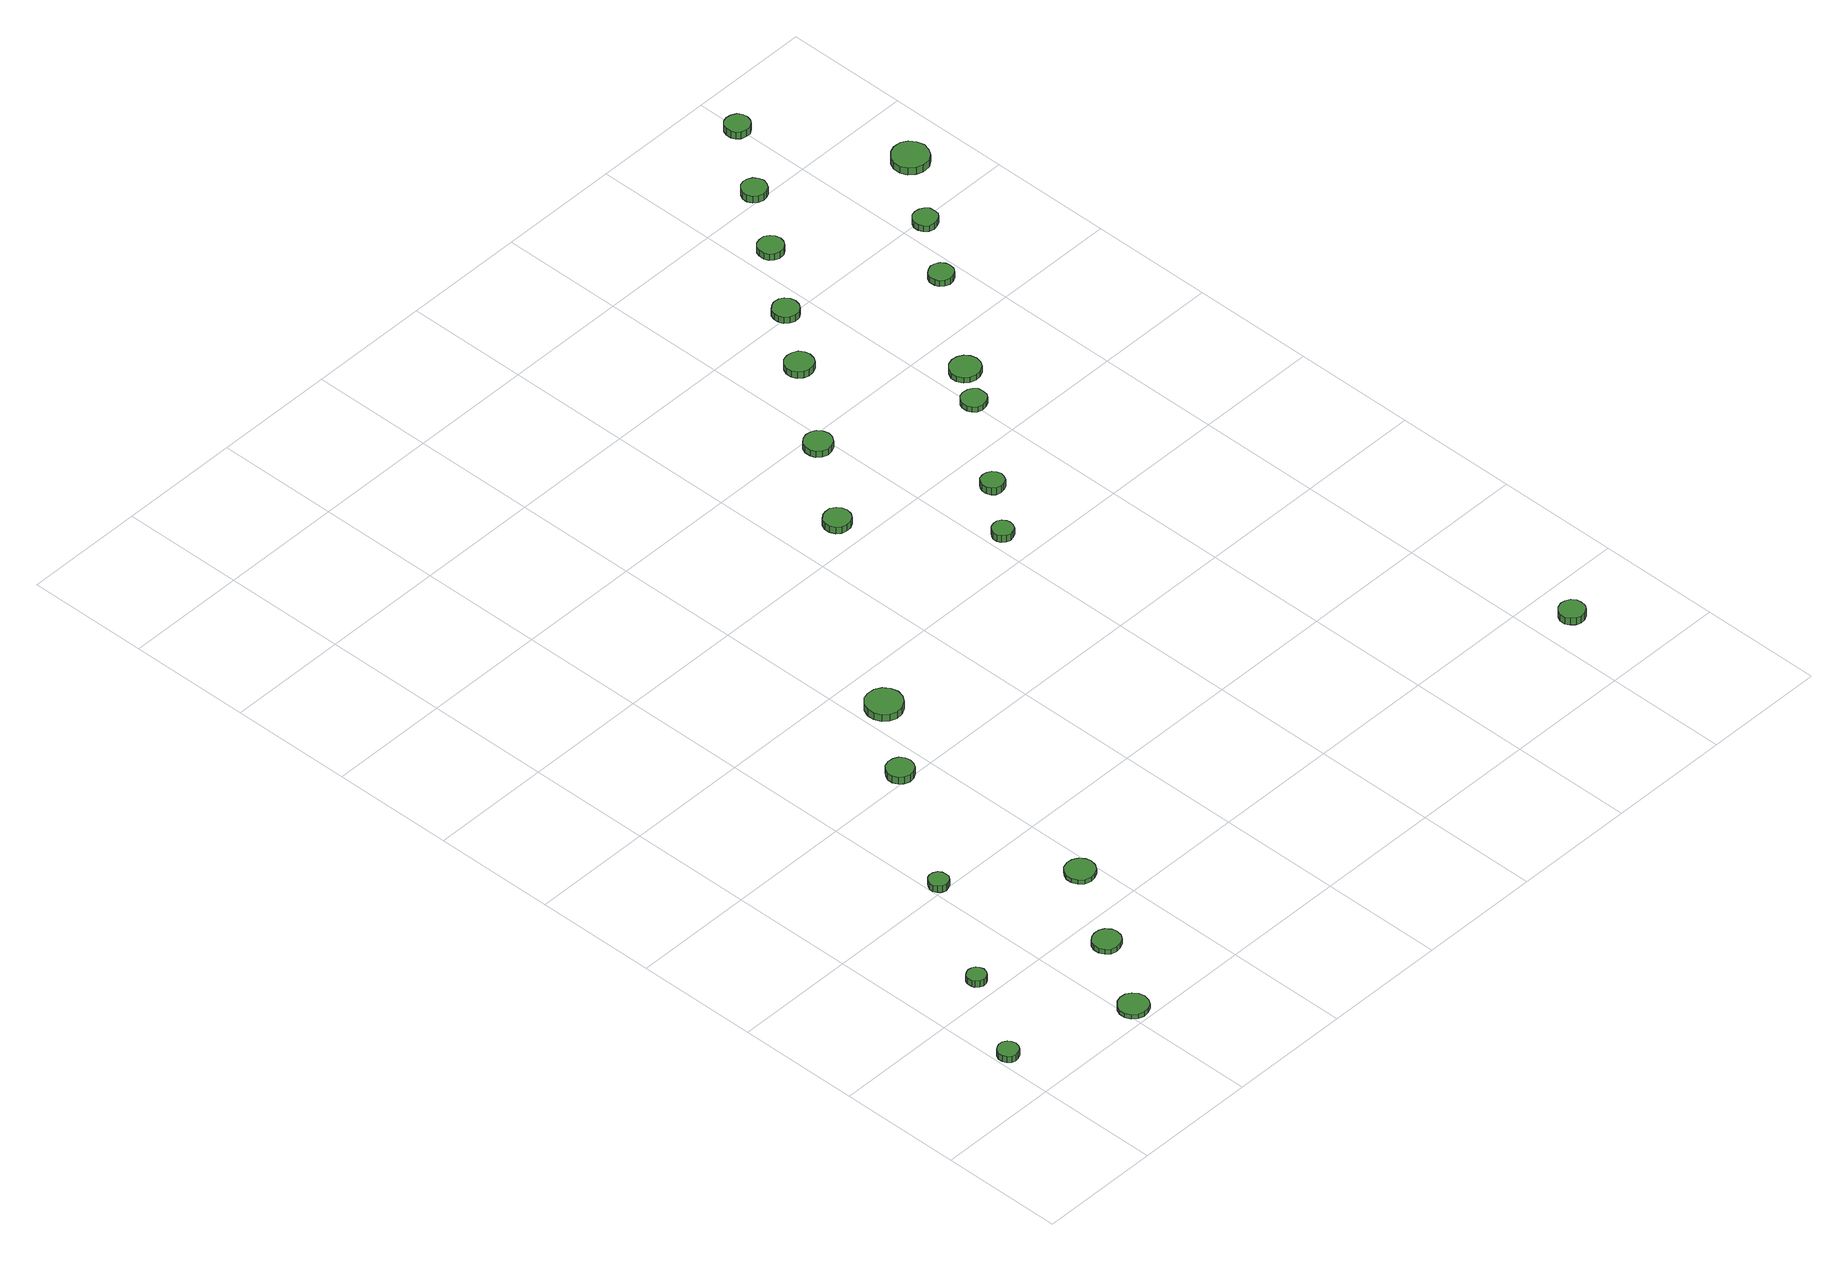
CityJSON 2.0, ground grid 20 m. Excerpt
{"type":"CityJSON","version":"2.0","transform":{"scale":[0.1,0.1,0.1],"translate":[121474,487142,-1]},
"CityObjects":{
"tree1":{"type":"SolitaryVegetationObject","attributes":{"function":"something"},"geometry":[{"type":"MultiSurface","lod":"1","boundaries":[[[0,1,2,3,4,5,6,7,8,9,10,11,12,13,14]],[[15,16,17,18,19,20,21,22,23,24,25,26,27,28,29]],[[0,29,28,1]],[[1,28,27,2]],[[2,27,26,3]],[[3,26,25,4]],[[4,25,24,5]],[[5,24,23,6]],[[6,23,22,7]],[[7,22,21,8]],[[8,21,20,9]],[[9,20,19,10]],[[10,19,18,11]],[[11,18,17,12]],[[12,17,16,13]],[[13,16,15,14]],[[14,15,29,0]]]}]},
"tree2":{"type":"SolitaryVegetationObject","attributes":{"function":"something"},"geometry":[{"type":"MultiSurface","lod":"1","boundaries":[[[30,31,32,33,34,35,36,37,38,39,40,41,42,43,44]],[[45,46,47,48,49,50,51,52,53,54,55,56,57,58,59]],[[30,59,58,31]],[[31,58,57,32]],[[32,57,56,33]],[[33,56,55,34]],[[34,55,54,35]],[[35,54,53,36]],[[36,53,52,37]],[[37,52,51,38]],[[38,51,50,39]],[[39,50,49,40]],[[40,49,48,41]],[[41,48,47,42]],[[42,47,46,43]],[[43,46,45,44]],[[44,45,59,30]]]}]},
"tree3":{"type":"SolitaryVegetationObject","attributes":{"function":"something"},"geometry":[{"type":"MultiSurface","lod":"1","boundaries":[[[60,61,62,63,64,65,66,67,68,69,70,71,72,73,74]],[[75,76,77,78,79,80,81,82,83,84,85,86,87,88,89]],[[60,89,88,61]],[[61,88,87,62]],[[62,87,86,63]],[[63,86,85,64]],[[64,85,84,65]],[[65,84,83,66]],[[66,83,82,67]],[[67,82,81,68]],[[68,81,80,69]],[[69,80,79,70]],[[70,79,78,71]],[[71,78,77,72]],[[72,77,76,73]],[[73,76,75,74]],[[74,75,89,60]]]}]},
"tree4":{"type":"SolitaryVegetationObject","attributes":{"function":"something"},"geometry":[{"type":"MultiSurface","lod":"1","boundaries":[[[90,91,92,93,94,95,96,97,98,99,100,101,102,103,104]],[[105,106,107,108,109,110,111,112,113,114,115,116,117,118,119]],[[90,119,118,91]],[[91,118,117,92]],[[92,117,116,93]],[[93,116,115,94]],[[94,115,114,95]],[[95,114,113,96]],[[96,113,112,97]],[[97,112,111,98]],[[98,111,110,99]],[[99,110,109,100]],[[100,109,108,101]],[[101,108,107,102]],[[102,107,106,103]],[[103,106,105,104]],[[104,105,119,90]]]}]},
"tree5":{"type":"SolitaryVegetationObject","attributes":{"function":"something"},"geometry":[{"type":"MultiSurface","lod":"1","boundaries":[[[120,121,122,123,124,125,126,127,128,129,130,131,132,133,134]],[[135,136,137,138,139,140,141,142,143,144,145,146,147,148,149]],[[120,149,148,121]],[[121,148,147,122]],[[122,147,146,123]],[[123,146,145,124]],[[124,145,144,125]],[[125,144,143,126]],[[126,143,142,127]],[[127,142,141,128]],[[128,141,140,129]],[[129,140,139,130]],[[130,139,138,131]],[[131,138,137,132]],[[132,137,136,133]],[[133,136,135,134]],[[134,135,149,120]]]}]},
"tree6":{"type":"SolitaryVegetationObject","attributes":{"function":"something"},"geometry":[{"type":"MultiSurface","lod":"1","boundaries":[[[150,151,152,153,154,155,156,157,158,159,160,161,162,163,164]],[[165,166,167,168,169,170,171,172,173,174,175,176,177,178,179]],[[150,179,178,151]],[[151,178,177,152]],[[152,177,176,153]],[[153,176,175,154]],[[154,175,174,155]],[[155,174,173,156]],[[156,173,172,157]],[[157,172,171,158]],[[158,171,170,159]],[[159,170,169,160]],[[160,169,168,161]],[[161,168,167,162]],[[162,167,166,163]],[[163,166,165,164]],[[164,165,179,150]]]}]},
"tree7":{"type":"SolitaryVegetationObject","attributes":{"function":"something"},"geometry":[{"type":"MultiSurface","lod":"1","boundaries":[[[180,181,182,183,184,185,186,187,188,189,190,191,192,193,194]],[[195,196,197,198,199,200,201,202,203,204,205,206,207,208,209]],[[180,209,208,181]],[[181,208,207,182]],[[182,207,206,183]],[[183,206,205,184]],[[184,205,204,185]],[[185,204,203,186]],[[186,203,202,187]],[[187,202,201,188]],[[188,201,200,189]],[[189,200,199,190]],[[190,199,198,191]],[[191,198,197,192]],[[192,197,196,193]],[[193,196,195,194]],[[194,195,209,180]]]}]},
"tree8":{"type":"SolitaryVegetationObject","attributes":{"function":"something"},"geometry":[{"type":"MultiSurface","lod":"1","boundaries":[[[210,211,212,213,214,215,216,217,218,219,220,221,222,223,224]],[[225,226,227,228,229,230,231,232,233,234,235,236,237,238,239]],[[210,239,238,211]],[[211,238,237,212]],[[212,237,236,213]],[[213,236,235,214]],[[214,235,234,215]],[[215,234,233,216]],[[216,233,232,217]],[[217,232,231,218]],[[218,231,230,219]],[[219,230,229,220]],[[220,229,228,221]],[[221,228,227,222]],[[222,227,226,223]],[[223,226,225,224]],[[224,225,239,210]]]}]},
"tree9":{"type":"SolitaryVegetationObject","attributes":{"function":"something"},"geometry":[{"type":"MultiSurface","lod":"1","boundaries":[[[240,241,242,243,244,245,246,247,248,249,250,251,252,253,254]],[[255,256,257,258,259,260,261,262,263,264,265,266,267,268,269]],[[240,269,268,241]],[[241,268,267,242]],[[242,267,266,243]],[[243,266,265,244]],[[244,265,264,245]],[[245,264,263,246]],[[246,263,262,247]],[[247,262,261,248]],[[248,261,260,249]],[[249,260,259,250]],[[250,259,258,251]],[[251,258,257,252]],[[252,257,256,253]],[[253,256,255,254]],[[254,255,269,240]]]}]},
"tree10":{"type":"SolitaryVegetationObject","attributes":{"function":"something"},"geometry":[{"type":"MultiSurface","lod":"1","boundaries":[[[270,271,272,273,274,275,276,277,278,279,280,281,282,283,284]],[[285,286,287,288,289,290,291,292,293,294,295,296,297,298,299]],[[270,299,298,271]],[[271,298,297,272]],[[272,297,296,273]],[[273,296,295,274]],[[274,295,294,275]],[[275,294,293,276]],[[276,293,292,277]],[[277,292,291,278]],[[278,291,290,279]],[[279,290,289,280]],[[280,289,288,281]],[[281,288,287,282]],[[282,287,286,283]],[[283,286,285,284]],[[284,285,299,270]]]}]},
"tree11":{"type":"SolitaryVegetationObject","attributes":{"function":"something"},"geometry":[{"type":"MultiSurface","lod":"1","boundaries":[[[300,301,302,303,304,305,306,307,308,309,310,311,312,313,314]],[[315,316,317,318,319,320,321,322,323,324,325,326,327,328,329]],[[300,329,328,301]],[[301,328,327,302]],[[302,327,326,303]],[[303,326,325,304]],[[304,325,324,305]],[[305,324,323,306]],[[306,323,322,307]],[[307,322,321,308]],[[308,321,320,309]],[[309,320,319,310]],[[310,319,318,311]],[[311,318,317,312]],[[312,317,316,313]],[[313,316,315,314]],[[314,315,329,300]]]}]},
"tree12":{"type":"SolitaryVegetationObject","attributes":{"function":"something"},"geometry":[{"type":"MultiSurface","lod":"1","boundaries":[[[330,331,332,333,334,335,336,337,338,339,340,341,342,343,344]],[[345,346,347,348,349,350,351,352,353,354,355,356,357,358,359]],[[330,359,358,331]],[[331,358,357,332]],[[332,357,356,333]],[[333,356,355,334]],[[334,355,354,335]],[[335,354,353,336]],[[336,353,352,337]],[[337,352,351,338]],[[338,351,350,339]],[[339,350,349,340]],[[340,349,348,341]],[[341,348,347,342]],[[342,347,346,343]],[[343,346,345,344]],[[344,345,359,330]]]}]},
"tree13":{"type":"SolitaryVegetationObject","attributes":{"function":"something"},"geometry":[{"type":"MultiSurface","lod":"1","boundaries":[[[360,361,362,363,364,365,366,367,368,369,370,371,372,373,374]],[[375,376,377,378,379,380,381,382,383,384,385,386,387,388,389]],[[360,389,388,361]],[[361,388,387,362]],[[362,387,386,363]],[[363,386,385,364]],[[364,385,384,365]],[[365,384,383,366]],[[366,383,382,367]],[[367,382,381,368]],[[368,381,380,369]],[[369,380,379,370]],[[370,379,378,371]],[[371,378,377,372]],[[372,377,376,373]],[[373,376,375,374]],[[374,375,389,360]]]}]},
"tree14":{"type":"SolitaryVegetationObject","attributes":{"function":"something"},"geometry":[{"type":"MultiSurface","lod":"1","boundaries":[[[390,391,392,393,394,395,396,397,398,399,400,401,402,403,404]],[[405,406,407,408,409,410,411,412,413,414,415,416,417,418,419]],[[390,419,418,391]],[[391,418,417,392]],[[392,417,416,393]],[[393,416,415,394]],[[394,415,414,395]],[[395,414,413,396]],[[396,413,412,397]],[[397,412,411,398]],[[398,411,410,399]],[[399,410,409,400]],[[400,409,408,401]],[[401,408,407,402]],[[402,407,406,403]],[[403,406,405,404]],[[404,405,419,390]]]}]},
"tree15":{"type":"SolitaryVegetationObject","attributes":{"function":"something"},"geometry":[{"type":"MultiSurface","lod":"1","boundaries":[[[420,421,422,423,424,425,426,427,428,429,430,431,432,433,434]],[[435,436,437,438,439,440,441,442,443,444,445,446,447,448,449]],[[420,449,448,421]],[[421,448,447,422]],[[422,447,446,423]],[[423,446,445,424]],[[424,445,444,425]],[[425,444,443,426]],[[426,443,442,427]],[[427,442,441,428]],[[428,441,440,429]],[[429,440,439,430]],[[430,439,438,431]],[[431,438,437,432]],[[432,437,436,433]],[[433,436,435,434]],[[434,435,449,420]]]}]},
"tree16":{"type":"SolitaryVegetationObject","attributes":{"function":"something"},"geometry":[{"type":"MultiSurface","lod":"1","boundaries":[[[450,451,452,453,454,455,456,457,458,459,460,461,462,463,464]],[[465,466,467,468,469,470,471,472,473,474,475,476,477,478,479]],[[450,479,478,451]],[[451,478,477,452]],[[452,477,476,453]],[[453,476,475,454]],[[454,475,474,455]],[[455,474,473,456]],[[456,473,472,457]],[[457,472,471,458]],[[458,471,470,459]],[[459,470,469,460]],[[460,469,468,461]],[[461,468,467,462]],[[462,467,466,463]],[[463,466,465,464]],[[464,465,479,450]]]}]},
"tree17":{"type":"SolitaryVegetationObject","attributes":{"function":"something"},"geometry":[{"type":"MultiSurface","lod":"1","boundaries":[[[480,481,482,483,484,485,486,487,488,489,490,491,492,493,494]],[[495,496,497,498,499,500,501,502,503,504,505,506,507,508,509]],[[480,509,508,481]],[[481,508,507,482]],[[482,507,506,483]],[[483,506,505,484]],[[484,505,504,485]],[[485,504,503,486]],[[486,503,502,487]],[[487,502,501,488]],[[488,501,500,489]],[[489,500,499,490]],[[490,499,498,491]],[[491,498,497,492]],[[492,497,496,493]],[[493,496,495,494]],[[494,495,509,480]]]}]},
"tree18":{"type":"SolitaryVegetationObject","attributes":{"function":"something"},"geometry":[{"type":"MultiSurface","lod":"1","boundaries":[[[510,511,512,513,514,515,516,517,518,519,520,521,522,523,524]],[[525,526,527,528,529,530,531,532,533,534,535,536,537,538,539]],[[510,539,538,511]],[[511,538,537,512]],[[512,537,536,513]],[[513,536,535,514]],[[514,535,534,515]],[[515,534,533,516]],[[516,533,532,517]],[[517,532,531,518]],[[518,531,530,519]],[[519,530,529,520]],[[520,529,528,521]],[[521,528,527,522]],[[522,527,526,523]],[[523,526,525,524]],[[524,525,539,510]]]}]},
"tree19":{"type":"SolitaryVegetationObject","attributes":{"function":"something"},"geometry":[{"type":"MultiSurface","lod":"1","boundaries":[[[540,541,542,543,544,545,546,547,548,549,550,551,552,553,554]],[[555,556,557,558,559,560,561,562,563,564,565,566,567,568,569]],[[540,569,568,541]],[[541,568,567,542]],[[542,567,566,543]],[[543,566,565,544]],[[544,565,564,545]],[[545,564,563,546]],[[546,563,562,547]],[[547,562,561,548]],[[548,561,560,549]],[[549,560,559,550]],[[550,559,558,551]],[[551,558,557,552]],[[552,557,556,553]],[[553,556,555,554]],[[554,555,569,540]]]}]},
"tree20":{"type":"SolitaryVegetationObject","attributes":{"function":"something"},"geometry":[{"type":"MultiSurface","lod":"1","boundaries":[[[570,571,572,573,574,575,576,577,578,579,580,581,582,583,584]],[[585,586,587,588,589,590,591,592,593,594,595,596,597,598,599]],[[570,599,598,571]],[[571,598,597,572]],[[572,597,596,573]],[[573,596,595,574]],[[574,595,594,575]],[[575,594,593,576]],[[576,593,592,577]],[[577,592,591,578]],[[578,591,590,579]],[[579,590,589,580]],[[580,589,588,581]],[[581,588,587,582]],[[582,587,586,583]],[[583,586,585,584]],[[584,585,599,570]]]}]},
"tree21":{"type":"SolitaryVegetationObject","attributes":{"function":"something"},"geometry":[{"type":"MultiSurface","lod":"1","boundaries":[[[600,601,602,603,604,605,606,607,608,609,610,611,612,613,614]],[[615,616,617,618,619,620,621,622,623,624,625,626,627,628,629]],[[600,629,628,601]],[[601,628,627,602]],[[602,627,626,603]],[[603,626,625,604]],[[604,625,624,605]],[[605,624,623,606]],[[606,623,622,607]],[[607,622,621,608]],[[608,621,620,609]],[[609,620,619,610]],[[610,619,618,611]],[[611,618,617,612]],[[612,617,616,613]],[[613,616,615,614]],[[614,615,629,600]]]}]},
"tree22":{"type":"SolitaryVegetationObject","attributes":{"function":"something"},"geometry":[{"type":"MultiSurface","lod":"1","boundaries":[[[630,631,632,633,634,635,636,637,638,639,640,641,642,643,644]],[[645,646,647,648,649,650,651,652,653,654,655,656,657,658,659]],[[630,659,658,631]],[[631,658,657,632]],[[632,657,656,633]],[[633,656,655,634]],[[634,655,654,635]],[[635,654,653,636]],[[636,653,652,637]],[[637,652,651,638]],[[638,651,650,639]],[[639,650,649,640]],[[640,649,648,641]],[[641,648,647,642]],[[642,647,646,643]],[[643,646,645,644]],[[644,645,659,630]]]}]},
"tree23":{"type":"SolitaryVegetationObject","attributes":{"function":"something"},"geometry":[{"type":"MultiSurface","lod":"1","boundaries":[[[660,661,662,663,664,665,666,667,668,669,670,671,672,673,674]],[[675,676,677,678,679,680,681,682,683,684,685,686,687,688,689]],[[660,689,688,661]],[[661,688,687,662]],[[662,687,686,663]],[[663,686,685,664]],[[664,685,684,665]],[[665,684,683,666]],[[666,683,682,667]],[[667,682,681,668]],[[668,681,680,669]],[[669,680,679,670]],[[670,679,678,671]],[[671,678,677,672]],[[672,677,676,673]],[[673,676,675,674]],[[674,675,689,660]]]}]}
},
"vertices":[
[38,94,18],[36,101,18],[32,106,18],[26,110,18],[19,110,18],[13,108,18],[8,104,18],[5,97,18],[5,90,18],[8,84,18],[13,79,18],[19,77,18],[26,78,18],[32,81,18],[36,87,18],[36,87,6],[32,81,6],[26,78,6],[19,77,6],[13,79,6],[8,84,6],[5,90,6],[5,97,6],[8,104,6],[13,108,6],[19,110,6],[26,110,6],[32,106,6],[36,101,6],[38,94,6],
[122,236,18],[120,242,18],[117,247,18],[111,250,18],[105,251,18],[99,249,18],[94,245,18],[92,239,18],[92,232,18],[94,227,18],[99,222,18],[105,220,18],[111,221,18],[117,224,18],[120,229,18],[120,229,6],[117,224,6],[111,221,6],[105,220,6],[99,222,6],[94,227,6],[92,232,6],[92,239,6],[94,245,6],[99,249,6],[105,251,6],[111,250,6],[117,247,6],[120,242,6],[122,236,6],
[241,30,14],[239,40,14],[233,48,14],[225,53,14],[215,54,14],[206,51,14],[198,44,14],[194,35,14],[194,25,14],[198,16,14],[206,10,14],[215,7,14],[225,8,14],[233,12,14],[239,20,14],[239,20,6],[233,12,6],[225,8,6],[215,7,6],[206,10,6],[198,16,6],[194,25,6],[194,35,6],[198,44,6],[206,51,6],[215,54,6],[225,53,6],[233,48,6],[239,40,6],[241,30,6],
[314,152,15],[312,161,15],[306,169,15],[298,173,15],[289,174,15],[280,171,15],[273,165,15],[269,157,15],[269,147,15],[273,139,15],[280,132,15],[289,130,15],[298,131,15],[306,135,15],[312,143,15],[312,143,6],[306,135,6],[298,131,6],[289,130,6],[280,132,6],[273,139,6],[269,147,6],[269,157,6],[273,165,6],[280,171,6],[289,174,6],[298,173,6],[306,169,6],[312,161,6],[314,152,6],
[233,414,18],[232,420,18],[228,426,18],[222,429,18],[216,430,18],[210,428,18],[205,423,18],[202,417,18],[202,411,18],[205,405,18],[210,400,18],[216,398,18],[222,399,18],[228,402,18],[232,408,18],[232,408,6],[228,402,6],[222,399,6],[216,398,6],[210,400,6],[205,405,6],[202,411,6],[202,417,6],[205,423,6],[210,428,6],[216,430,6],[222,429,6],[228,426,6],[232,420,6],[233,414,6],
[399,283,14],[397,292,14],[391,300,14],[382,305,14],[373,306,14],[363,303,14],[356,296,14],[352,288,14],[352,278,14],[356,269,14],[363,262,14],[373,259,14],[382,260,14],[391,265,14],[397,273,14],[397,273,6],[391,265,6],[382,260,6],[373,259,6],[363,262,6],[356,269,6],[352,278,6],[352,288,6],[356,296,6],[363,303,6],[373,306,6],[382,305,6],[391,300,6],[397,292,6],[399,283,6],
[374,616,20],[372,624,20],[367,632,20],[359,636,20],[350,637,20],[341,634,20],[335,628,20],[331,620,20],[331,611,20],[335,603,20],[341,597,20],[350,594,20],[359,595,20],[367,600,20],[372,607,20],[372,607,7],[367,600,7],[359,595,7],[350,594,7],[341,597,7],[335,603,7],[331,611,7],[331,620,7],[335,628,7],[341,634,7],[350,637,7],[359,636,7],[367,632,7],[372,624,7],[374,616,7],
[465,725,25],[462,737,25],[455,747,25],[444,753,25],[432,754,25],[421,751,25],[412,742,25],[407,731,25],[407,719,25],[412,708,25],[421,700,25],[432,696,25],[444,697,25],[455,703,25],[462,713,25],[462,713,12],[455,703,12],[444,697,12],[432,696,12],[421,700,12],[412,708,12],[407,719,12],[407,731,12],[412,742,12],[421,751,12],[432,754,12],[444,753,12],[455,747,12],[462,737,12],[465,725,12],
[701,1045,21],[699,1054,21],[694,1061,21],[686,1066,21],[677,1066,21],[669,1064,21],[662,1058,21],[658,1050,21],[658,1041,21],[662,1032,21],[669,1026,21],[677,1024,21],[686,1025,21],[694,1029,21],[699,1036,21],[699,1036,9],[694,1029,9],[686,1025,9],[677,1024,9],[669,1026,9],[662,1032,9],[658,1041,9],[658,1050,9],[662,1058,9],[669,1064,9],[677,1066,9],[686,1066,9],[694,1061,9],[699,1054,9],[701,1045,9],
[839,853,25],[838,859,25],[834,865,25],[828,869,25],[821,869,25],[814,867,25],[809,862,25],[806,856,25],[806,849,25],[809,843,25],[814,838,25],[821,836,25],[828,837,25],[834,840,25],[838,846,25],[838,846,12],[834,840,12],[828,837,12],[821,836,12],[814,838,12],[809,843,12],[806,849,12],[806,856,12],[809,862,12],[814,867,12],[821,869,12],[828,869,12],[834,865,12],[838,859,12],[839,853,12],
[805,1179,18],[803,1188,18],[797,1196,18],[789,1200,18],[780,1201,18],[771,1198,18],[764,1192,18],[761,1184,18],[761,1174,18],[764,1166,18],[771,1160,18],[780,1157,18],[789,1158,18],[797,1162,18],[803,1170,18],[803,1170,6],[797,1162,6],[789,1158,6],[780,1157,6],[771,1160,6],[764,1166,6],[761,1174,6],[761,1184,6],[764,1192,6],[771,1198,6],[780,1201,6],[789,1200,6],[797,1196,6],[803,1188,6],[805,1179,6],
[911,938,19],[909,945,19],[905,951,19],[898,955,19],[891,956,19],[883,954,19],[878,949,19],[875,942,19],[875,934,19],[878,927,19],[883,922,19],[891,920,19],[898,921,19],[905,924,19],[909,931,19],[909,931,6],[905,924,6],[898,921,6],[891,920,6],[883,922,6],[878,927,6],[875,934,6],[875,942,6],[878,949,6],[883,954,6],[891,956,6],[898,955,6],[905,951,6],[909,945,6],[911,938,6],
[910,1314,18],[908,1323,18],[903,1331,18],[894,1335,18],[885,1336,18],[876,1334,18],[869,1327,18],[865,1319,18],[865,1309,18],[869,1301,18],[876,1295,18],[885,1292,18],[894,1293,18],[903,1297,18],[908,1305,18],[908,1305,6],[903,1297,6],[894,1293,6],[885,1292,6],[876,1295,6],[869,1301,6],[865,1309,6],[865,1319,6],[869,1327,6],[876,1334,6],[885,1336,6],[894,1335,6],[903,1331,6],[908,1323,6],[910,1314,6],
[1276,137,24],[1275,145,24],[1270,152,24],[1262,156,24],[1254,157,24],[1246,154,24],[1240,148,24],[1236,141,24],[1236,132,24],[1240,125,24],[1246,119,24],[1254,116,24],[1262,117,24],[1270,121,24],[1275,128,24],[1275,128,11],[1270,121,11],[1262,117,11],[1254,116,11],[1246,119,11],[1240,125,11],[1236,132,11],[1236,141,11],[1240,148,11],[1246,154,11],[1254,157,11],[1262,156,11],[1270,152,11],[1275,145,11],[1276,137,11],
[1024,1080,16],[1023,1088,16],[1018,1094,16],[1011,1098,16],[1002,1099,16],[994,1097,16],[988,1091,16],[985,1084,16],[985,1075,16],[988,1068,16],[994,1062,16],[1002,1060,16],[1011,1061,16],[1018,1065,16],[1023,1071,16],[1023,1071,6],[1018,1065,6],[1011,1061,6],[1002,1060,6],[994,1062,6],[988,1068,6],[985,1075,6],[985,1084,6],[988,1091,6],[994,1097,6],[1002,1099,6],[1011,1098,6],[1018,1094,6],[1023,1088,6],[1024,1080,6],
[979,1407,18],[977,1416,18],[972,1423,18],[965,1427,18],[956,1428,18],[948,1425,18],[941,1419,18],[938,1411,18],[938,1403,18],[941,1395,18],[948,1389,18],[956,1386,18],[965,1387,18],[972,1391,18],[977,1398,18],[977,1398,6],[972,1391,6],[965,1387,6],[956,1386,6],[948,1389,6],[941,1395,6],[938,1403,6],[938,1411,6],[941,1419,6],[948,1425,6],[956,1428,6],[965,1427,6],[972,1423,6],[977,1416,6],[979,1407,6],
[1069,1134,16],[1067,1144,16],[1061,1152,16],[1052,1157,16],[1042,1158,16],[1032,1155,16],[1025,1148,16],[1020,1139,16],[1020,1129,16],[1025,1119,16],[1032,1113,16],[1042,1110,16],[1052,1111,16],[1061,1116,16],[1067,1124,16],[1067,1124,6],[1061,1116,6],[1052,1111,6],[1042,1110,6],[1032,1113,6],[1025,1119,6],[1020,1129,6],[1020,1139,6],[1025,1148,6],[1032,1155,6],[1042,1158,6],[1052,1157,6],[1061,1152,6],[1067,1144,6],[1069,1134,6],
[1062,1514,18],[1060,1523,18],[1055,1529,18],[1048,1534,18],[1039,1534,18],[1031,1532,18],[1025,1526,18],[1022,1519,18],[1022,1510,18],[1025,1502,18],[1031,1497,18],[1039,1494,18],[1048,1495,18],[1055,1499,18],[1060,1506,18],[1060,1506,6],[1055,1499,6],[1048,1495,6],[1039,1494,6],[1031,1497,6],[1025,1502,6],[1022,1510,6],[1022,1519,6],[1025,1526,6],[1031,1532,6],[1039,1534,6],[1048,1534,6],[1055,1529,6],[1060,1523,6],[1062,1514,6],
[1187,1297,17],[1186,1304,17],[1181,1311,17],[1174,1315,17],[1166,1316,17],[1158,1313,17],[1152,1308,17],[1149,1301,17],[1149,1292,17],[1152,1285,17],[1158,1280,17],[1166,1277,17],[1174,1278,17],[1181,1282,17],[1186,1289,17],[1186,1289,6],[1181,1282,6],[1174,1278,6],[1166,1277,6],[1158,1280,6],[1152,1285,6],[1149,1292,6],[1149,1301,6],[1152,1308,6],[1158,1313,6],[1166,1316,6],[1174,1315,6],[1181,1311,6],[1186,1304,6],[1187,1297,6],
[1135,1615,19],[1133,1623,19],[1128,1630,19],[1121,1634,19],[1113,1635,19],[1105,1633,19],[1099,1627,19],[1095,1619,19],[1095,1611,19],[1099,1603,19],[1105,1598,19],[1113,1595,19],[1121,1596,19],[1128,1600,19],[1133,1607,19],[1133,1607,6],[1128,1600,6],[1121,1596,6],[1113,1595,6],[1105,1598,6],[1099,1603,6],[1095,1611,6],[1095,1619,6],[1099,1627,6],[1105,1633,6],[1113,1635,6],[1121,1634,6],[1128,1630,6],[1133,1623,6],[1135,1615,6],
[1257,1393,17],[1256,1401,17],[1251,1407,17],[1244,1411,17],[1236,1412,17],[1228,1410,17],[1222,1404,17],[1219,1397,17],[1219,1389,17],[1222,1382,17],[1228,1376,17],[1236,1374,17],[1244,1375,17],[1251,1379,17],[1256,1385,17],[1256,1385,6],[1251,1379,6],[1244,1375,6],[1236,1374,6],[1228,1376,6],[1222,1382,6],[1219,1389,6],[1219,1397,6],[1222,1404,6],[1228,1410,6],[1236,1412,6],[1244,1411,6],[1251,1407,6],[1256,1401,6],[1257,1393,6],
[1213,1721,25],[1211,1730,25],[1207,1736,25],[1199,1740,25],[1191,1741,25],[1183,1739,25],[1177,1733,25],[1174,1726,25],[1174,1717,25],[1177,1710,25],[1183,1704,25],[1191,1702,25],[1199,1702,25],[1207,1707,25],[1211,1713,25],[1211,1713,12],[1207,1707,12],[1199,1702,12],[1191,1702,12],[1183,1704,12],[1177,1710,12],[1174,1717,12],[1174,1726,12],[1177,1733,12],[1183,1739,12],[1191,1741,12],[1199,1740,12],[1207,1736,12],[1211,1730,12],[1213,1721,12],
[1348,1498,19],[1345,1510,19],[1338,1520,19],[1328,1526,19],[1315,1527,19],[1304,1523,19],[1295,1515,19],[1290,1504,19],[1290,1492,19],[1295,1481,19],[1304,1473,19],[1315,1469,19],[1328,1470,19],[1338,1476,19],[1345,1486,19],[1345,1486,6],[1338,1476,6],[1328,1470,6],[1315,1469,6],[1304,1473,6],[1295,1481,6],[1290,1492,6],[1290,1504,6],[1295,1515,6],[1304,1523,6],[1315,1527,6],[1328,1526,6],[1338,1520,6],[1345,1510,6],[1348,1498,6]
]}
